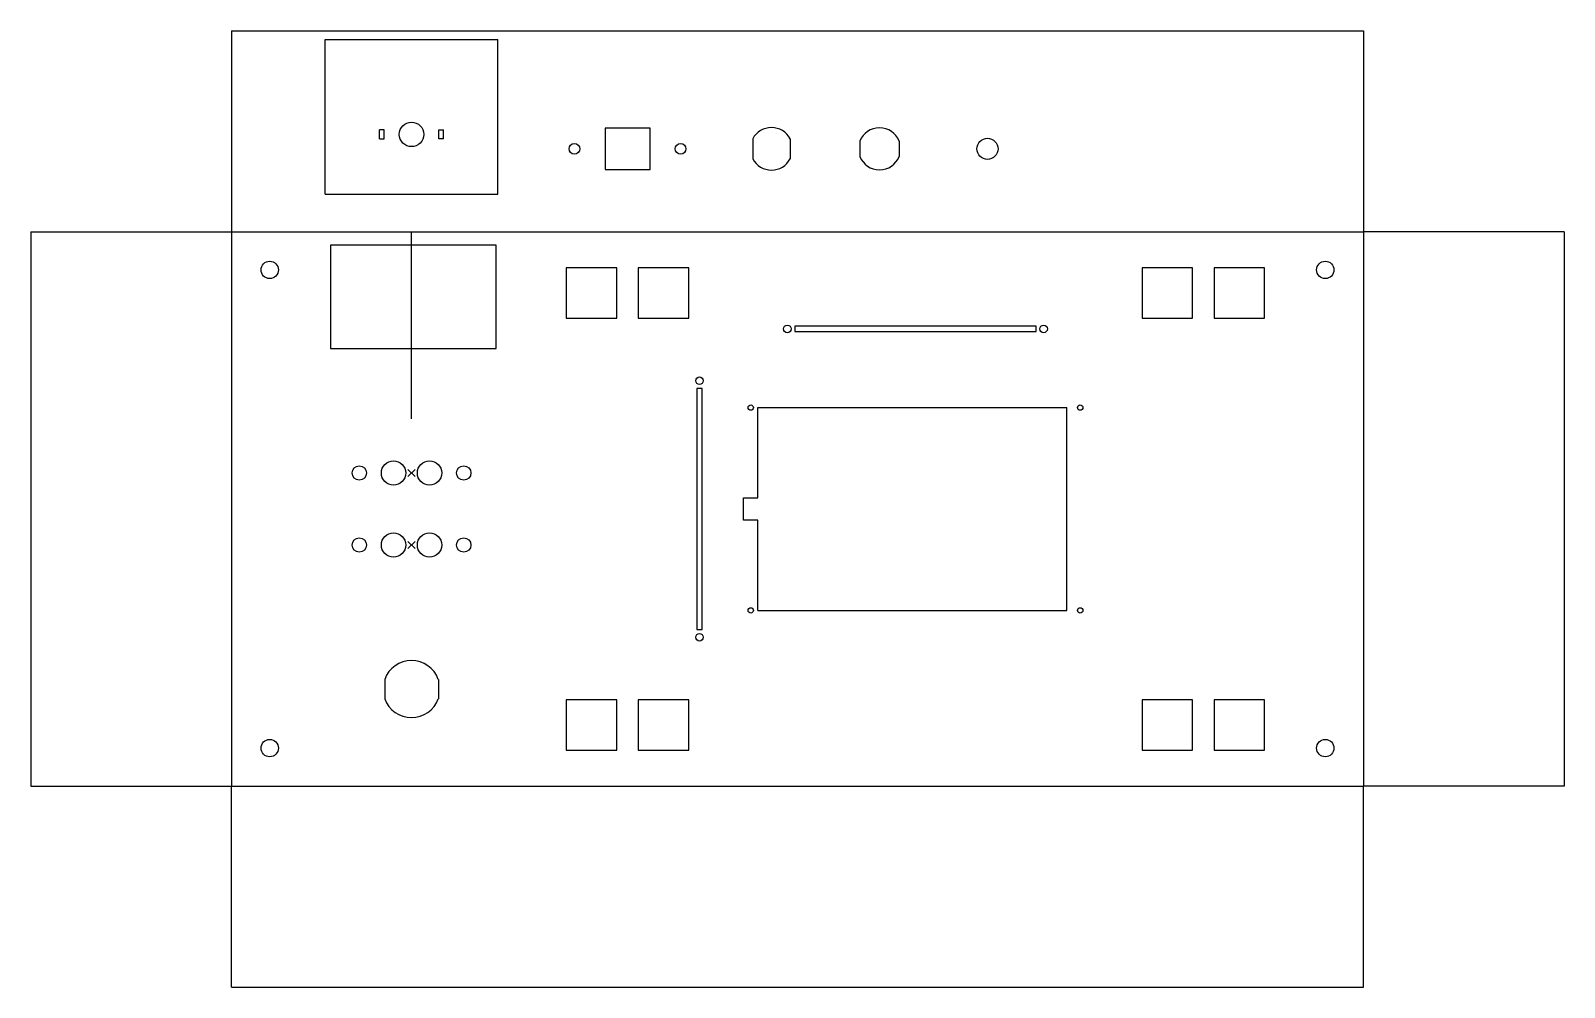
# Model space of a CAD drawing. Header units: millimetres. Extents: x -246 to 180, y -133 to 133.
import ezdxf

# ---------------------------------------------------------------- set-up
doc = ezdxf.new("R2010")
doc.units = ezdxf.units.MM
doc.header["$LTSCALE"] = 0.1
doc.header["$PDMODE"] = 3
doc.layers.get('0').update_dxf_attribs({"lineweight": 25})
doc.layers.add('Construction', color=1, linetype='Continuous', lineweight=25, true_color=0xff0000, plot=False)

# ---------------------------------------------------------------- blocks, each defined once
blk = doc.blocks.new('Keyswitch')
for p, q in [((7, 7), (-7, 7)), ((-7, 7), (-7, -7)), ((7, -7), (7, 7)), ((-7, -7), (7, -7))]:
    blk.add_line(p, q)
blk = doc.blocks.new('KeyswitchPair')
for p in [(-10, 0), (10, 0)]:
    blk.add_blockref('Keyswitch', p)
blk = doc.blocks.new('TerminalBlock')
for centre, radius in [((-14.5, 0), 2), ((-5, 0), 3.38), ((5, 0), 3.38), ((14.5, 0), 2)]:
    blk.add_circle(centre, radius)
at = {"layer": 'Construction'}
blk.add_point((0, 0), dxfattribs=at)
blk = doc.blocks.new('Amplifier')
for p, q in [((-8.9, -1.25), (-8.9, 1.25)), ((-7.6, 1.25), (-8.9, 1.25)), ((-8.9, 0), (-8.9, 0)), ((-8.9, 0), (-8.9, 0)), ((-8.9, 0), (-8.9, 0)), ((-8.9, 0), (-8.9, 0)), ((-7.6, -1.25), (-7.6, 1.25)), ((7.6, -1.25), (7.6, 1.25)), ((7.6, 1.25), (8.9, 1.25)), ((8.9, -1.25), (8.9, 1.25)), ((8.9, 0), (8.9, 0)), ((8.9, 0), (8.9, 0)), ((8.9, 0), (8.9, 0)), ((8.9, 0), (8.9, 0)), ((-8.9, -1.25), (-7.6, -1.25)), ((8.9, -1.25), (7.6, -1.25))]:
    blk.add_line(p, q)
blk.add_circle((0, 0), 3.4)
at = {"layer": 'Construction'}
for p, q in [((-24, -16.6), (-24, 26.4)), ((-24, 26.4), (24, 26.4)), ((24, -16.6), (24, 26.4)), ((-24, -16.6), (24, -16.6))]:
    blk.add_line(p, q, dxfattribs=at)
blk = doc.blocks.new('Estop')
for p, q in [((-7.45, 2.7), (-7.45, -2.7)), ((7.45, 2.7), (7.45, -2.7))]:
    blk.add_line(p, q)
for start, end in [(19.9378, 160.0622), (199.9378, 340.0622)]:
    blk.add_arc((0, 0), 7.92, start, end)
blk = doc.blocks.new('FuseHolder')
for p, q in [((-5.45, 2.13), (-5.45, -2.13)), ((5.45, 2.13), (5.45, -2.13))]:
    blk.add_line(p, q)
for start, end in [(21.3106, 158.6894), (201.3106, 338.6894)]:
    blk.add_arc((0, 0), 5.85, start, end)
blk = doc.blocks.new('PowerPlug')
for p, q in [((-5.2, 2.79), (-5.2, -2.79)), ((5.2, 2.79), (5.2, -2.79))]:
    blk.add_line(p, q)
for start, end in [(28.1936, 151.8064), (208.1936, 331.8064)]:
    blk.add_arc((0, 0), 5.9, start, end)
blk = doc.blocks.new('USBPort')
for p, q in [((6.25, 5.75), (-6.25, 5.75)), ((-6.25, 5.75), (-6.25, -5.75)), ((6.25, -5.75), (6.25, 5.75)), ((-6.25, -5.75), (6.25, -5.75))]:
    blk.add_line(p, q)
for centre in [(-14.75, 0), (14.75, 0)]:
    blk.add_circle(centre, 1.5)
blk = doc.blocks.new('Headphone')
blk.add_circle((0, 0), 2.94)
blk = doc.blocks.new('Slider')
for p, q in [((33.5, 0.75), (-33.5, 0.75)), ((-33.5, 0.75), (-33.5, -0.75)), ((33.5, -0.75), (33.5, 0.75)), ((-33.5, -0.75), (33.5, -0.75))]:
    blk.add_line(p, q)
for centre in [(-35.6, 0), (35.6, 0)]:
    blk.add_circle(centre, 1.05)

msp = doc.modelspace()

# ---------------------------------------------------------------- linework, layer by layer
for p, q in [((-190, 132.8), (124.45, 132.8)), ((-190, 132.8), (-190, 77)), ((124.45, 132.8), (124.45, 77)), ((-245.8, 77), (-245.8, -77)), ((-245.8, 77), (-190, 77)), ((-190, 77), (-190, -77)), ((-190, 77), (124.45, 77)), ((124.45, 77), (124.45, -77)), ((180.25, 77), (124.45, 77)), ((180.25, 77), (180.25, -77)), ((-116.45, 73.28), (-162.55, 73.28)), ((-162.55, 73.28), (-162.55, 44.53)), ((-116.45, 44.53), (-116.45, 73.28)), ((-162.55, 44.53), (-116.45, 44.53)), ((-43.77, 28.15), (42.01, 28.15)), ((-43.77, 3.08), (-43.77, 28.15)), ((42.01, -28.15), (42.01, 28.15)), ((-47.77, 3.08), (-43.77, 3.08)), ((-47.77, -3.07), (-47.77, 3.08)), ((-43.77, -3.07), (-47.77, -3.07)), ((-43.77, -28.15), (-43.77, -3.07)), ((-43.77, -28.15), (42.01, -28.15)), ((-245.8, -77), (-190, -77)), ((-190, -77), (124.45, -77)), ((-190, -132.8), (-190, -77)), ((180.25, -77), (124.45, -77)), ((124.45, -132.8), (124.45, -77)), ((-190, -132.8), (124.45, -132.8))]:
    msp.add_line(p, q)
for centre, radius in [((-179.39, 66.39), 2.42), ((113.84, 66.39), 2.42), ((-45.77, 28.15), 0.75), ((45.76, 28.15), 0.75), ((-45.77, -28.15), 0.75), ((45.76, -28.15), 0.75), ((-179.39, -66.39), 2.42), ((113.84, -66.39), 2.42)]:
    msp.add_circle(centre, radius)
at = {"layer": 'Construction'}
msp.add_line((-140, 25), (-140, 77), dxfattribs=at)

# ---------------------------------------------------------------- block references
for name, p in [('Amplifier', (-140, 104)), ('USBPort', (-80, 100)), ('PowerPlug', (-40, 100)), ('FuseHolder', (-10, 100)), ('Headphone', (20, 100)), ('KeyswitchPair', (-80, 60)), ('KeyswitchPair', (80, 60)), ('Slider', (0, 50)), ('TerminalBlock', (-140, 10)), ('TerminalBlock', (-140, -10)), ('Estop', (-140, -50)), ('KeyswitchPair', (-80, -60)), ('KeyswitchPair', (80, -60))]:
    msp.add_blockref(name, p)
at = {"rotation": 90}
msp.add_blockref('Slider', (-60, 0), dxfattribs=at)

doc.saveas('drawing.dxf')
